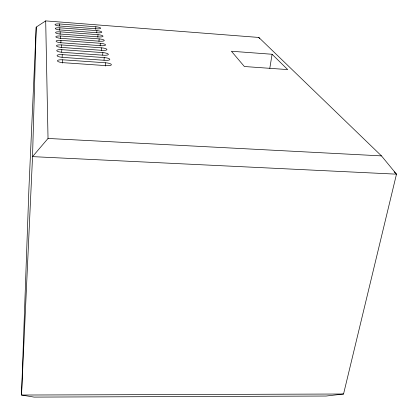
<?xml version="1.0" encoding="UTF-8"?>
<svg xmlns="http://www.w3.org/2000/svg" width="418" height="418" viewBox="0 0 418 418"><rect width="100%" height="100%" fill="white"/><g stroke="black" fill="none" stroke-linecap="round" stroke-linejoin="round"><path stroke-width="0.63" d="M36.214 27.107L32.536 156.63L21.511 395.036L34.083 397.1L326.097 396.039L343.544 394.012L396.489 174.165L381.467 155.888L258.815 37.448L45.693 20.9L36.214 27.107L28.884 189.521L21.511 395.036L343.544 394.012M59.403 25.885L59.513 23.957L95.858 26.768A4.556 0.998 5.4 0 1 100.66 28.142A4.556 0.998 5.4 0 1 96.417 28.821L59.696 26A4.619 1.008 4.9 0 1 54.998 24.625A4.619 1.008 4.9 0 1 59.513 23.957M59.722 30.258L59.863 27.823L96.913 30.65A4.645 1.04 5.4 0 1 101.814 32.071A4.645 1.04 5.4 0 1 97.493 32.787L60.051 29.944A4.713 1.05 4.9 0 1 55.26 28.523A4.713 1.05 4.9 0 1 59.863 27.823M60.082 34.323L60.223 31.841L98.011 34.694A4.739 1.082 5.4 0 1 103.016 36.157A4.739 1.082 5.4 0 1 98.617 36.915L60.422 34.051A4.807 1.092 4.8 0 1 55.531 32.583A4.807 1.092 4.8 0 1 60.223 31.841M60.453 38.55L60.6 36.021L99.155 38.9A4.833 1.129 5.4 0 1 104.265 40.415A4.833 1.129 5.4 0 1 99.782 41.215L60.809 38.325A4.906 1.139 4.8 0 1 55.813 36.81A4.906 1.139 4.8 0 1 60.6 36.021M60.845 42.955L60.991 40.379L100.341 43.279A4.938 1.176 5.4 0 1 105.571 44.846A4.938 1.176 5.4 0 1 100.999 45.693L61.206 42.782A5.006 1.186 4.8 0 1 56.106 41.215A5.006 1.186 4.8 0 1 60.991 40.379M61.258 47.386L61.399 44.925L101.584 47.845A5.042 1.223 5.4 0 1 106.924 49.465A5.042 1.223 5.4 0 1 102.264 50.364L61.629 47.427A5.115 1.238 4.7 0 1 56.414 45.808A5.115 1.238 4.7 0 1 61.399 44.925M61.681 52.177L61.827 49.669L102.875 52.611A5.147 1.28 5.4 0 1 108.34 54.288A5.147 1.28 5.4 0 1 103.591 55.239L62.063 52.287A5.225 1.296 4.7 0 1 56.733 50.604A5.225 1.296 4.7 0 1 61.827 49.669M62.125 57.182L62.277 54.622L104.228 57.585A5.262 1.338 5.4 0 1 109.824 59.325A5.262 1.338 5.4 0 1 104.975 60.333L62.522 57.36A5.34 1.353 4.7 0 1 57.067 55.615A5.34 1.353 4.7 0 1 62.277 54.622M62.548 63.066L62.742 59.805L105.639 62.789A5.382 1.4 5.4 0 1 111.371 64.591A5.382 1.4 5.4 0 1 106.423 65.657L62.998 62.669A5.465 1.416 4.6 0 1 57.418 60.861A5.465 1.416 4.6 0 1 62.742 59.805M95.67 29.307L95.858 26.768M96.767 32.594L96.913 30.65M97.822 37.15L98.011 34.694M98.962 41.403L99.155 38.9M100.148 45.828L100.341 43.279M101.381 50.442L101.584 47.845M102.682 55.092L102.875 52.611M104.025 60.114L104.228 57.585M105.378 66.013L105.639 62.789M269.793 68.327L272.097 54.262L231.405 51.247L244.368 66.519L287.688 69.587L272.097 54.262M45.693 20.9L48.028 138.457L32.536 156.63L396.489 174.165L394.158 171.887M48.028 138.457L381.467 155.888M258.815 37.448L259.552 38.524"/></g></svg>
